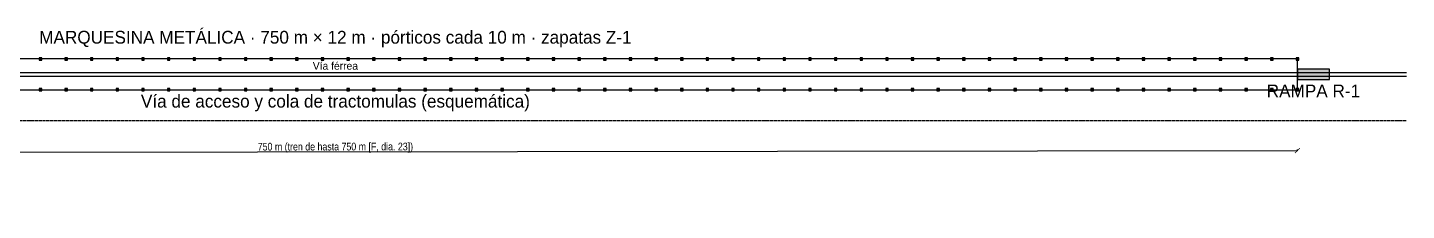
# Model space of a CAD drawing. Header units: metres. Extents: x -42 to 792, y -123 to 33.
# Drawn here: x 255 to 792, y -53 to 18 of the extents above; entities that cross this region are included whole.
import ezdxf
from ezdxf.enums import TextEntityAlignment as Align

# ---------------------------------------------------------------- set-up
doc = ezdxf.new("R2010")
doc.units = ezdxf.units.M
doc.linetypes.add('DASHED', pattern=[1.524, 1.27, -0.254])
for name, color, linetype in [('COTAS', 7, 'Continuous'), ('MARQUESINA', 5, 'Continuous'), ('RAMPA', 30, 'Continuous'), ('TEXTO', 7, 'Continuous'), ('VIA', 8, 'Continuous'), ('ZAPATAS', 3, 'Continuous')]:
    doc.layers.add(name, color=color, linetype=linetype)
doc.styles.add('OpenSansCondensed-Light', font='OpenSansCondensed-Light.ttf')
doc.dimstyles.new('EZDXF', dxfattribs={"dimtxt": 0.25, "dimasz": 0.175, "dimexe": 0.375, "dimexo": 0.125, "dimgap": 0.1, "dimtad": 1, "dimlfac": 100, "dimzin": 12, "dimdsep": 46, "dimtxsty": 'OpenSansCondensed-Light', "dimblk": 'ARCHTICK', "dimcen": 2.5, "dimazin": 3, "dimtfac": 0.5, "dimtmove": 2, "dimatfit": 3})

# ---------------------------------------------------------------- blocks, each defined once
blk = doc.blocks.new('_ARCHTICK')
at = {"color": 0, "linetype": 'BYBLOCK', "const_width": 0.15}
blk.add_lwpolyline([(-0.5, -0.5), (0.5, 0.5)], dxfattribs=at)

msp = doc.modelspace()

# ---------------------------------------------------------------- hatches: boundary and pattern name
at = {"layer": 'RAMPA'}
msp.add_hatch(color=30, dxfattribs=at).paths.add_polyline_path([(750, -2), (762.5, -2), (762.5, 2), (750, 2)])
at = {"layer": 'ZAPATAS'}
for points in [[(259.5, 5.5), (260.5, 5.5), (260.5, 6.5), (259.5, 6.5)], [(269.5, 5.5), (270.5, 5.5), (270.5, 6.5), (269.5, 6.5)], [(279.5, 5.5), (280.5, 5.5), (280.5, 6.5), (279.5, 6.5)], [(289.5, 5.5), (290.5, 5.5), (290.5, 6.5), (289.5, 6.5)], [(299.5, 5.5), (300.5, 5.5), (300.5, 6.5), (299.5, 6.5)], [(309.5, 5.5), (310.5, 5.5), (310.5, 6.5), (309.5, 6.5)], [(319.5, 5.5), (320.5, 5.5), (320.5, 6.5), (319.5, 6.5)], [(329.5, 5.5), (330.5, 5.5), (330.5, 6.5), (329.5, 6.5)], [(339.5, 5.5), (340.5, 5.5), (340.5, 6.5), (339.5, 6.5)], [(349.5, 5.5), (350.5, 5.5), (350.5, 6.5), (349.5, 6.5)], [(359.5, 5.5), (360.5, 5.5), (360.5, 6.5), (359.5, 6.5)], [(369.5, 5.5), (370.5, 5.5), (370.5, 6.5), (369.5, 6.5)], [(379.5, 5.5), (380.5, 5.5), (380.5, 6.5), (379.5, 6.5)], [(389.5, 5.5), (390.5, 5.5), (390.5, 6.5), (389.5, 6.5)], [(399.5, 5.5), (400.5, 5.5), (400.5, 6.5), (399.5, 6.5)], [(409.5, 5.5), (410.5, 5.5), (410.5, 6.5), (409.5, 6.5)], [(419.5, 5.5), (420.5, 5.5), (420.5, 6.5), (419.5, 6.5)], [(429.5, 5.5), (430.5, 5.5), (430.5, 6.5), (429.5, 6.5)], [(439.5, 5.5), (440.5, 5.5), (440.5, 6.5), (439.5, 6.5)], [(449.5, 5.5), (450.5, 5.5), (450.5, 6.5), (449.5, 6.5)], [(459.5, 5.5), (460.5, 5.5), (460.5, 6.5), (459.5, 6.5)], [(469.5, 5.5), (470.5, 5.5), (470.5, 6.5), (469.5, 6.5)], [(479.5, 5.5), (480.5, 5.5), (480.5, 6.5), (479.5, 6.5)], [(489.5, 5.5), (490.5, 5.5), (490.5, 6.5), (489.5, 6.5)], [(499.5, 5.5), (500.5, 5.5), (500.5, 6.5), (499.5, 6.5)], [(509.5, 5.5), (510.5, 5.5), (510.5, 6.5), (509.5, 6.5)], [(519.5, 5.5), (520.5, 5.5), (520.5, 6.5), (519.5, 6.5)], [(529.5, 5.5), (530.5, 5.5), (530.5, 6.5), (529.5, 6.5)], [(539.5, 5.5), (540.5, 5.5), (540.5, 6.5), (539.5, 6.5)], [(549.5, 5.5), (550.5, 5.5), (550.5, 6.5), (549.5, 6.5)], [(559.5, 5.5), (560.5, 5.5), (560.5, 6.5), (559.5, 6.5)], [(569.5, 5.5), (570.5, 5.5), (570.5, 6.5), (569.5, 6.5)], [(579.5, 5.5), (580.5, 5.5), (580.5, 6.5), (579.5, 6.5)], [(589.5, 5.5), (590.5, 5.5), (590.5, 6.5), (589.5, 6.5)], [(599.5, 5.5), (600.5, 5.5), (600.5, 6.5), (599.5, 6.5)], [(609.5, 5.5), (610.5, 5.5), (610.5, 6.5), (609.5, 6.5)], [(619.5, 5.5), (620.5, 5.5), (620.5, 6.5), (619.5, 6.5)], [(629.5, 5.5), (630.5, 5.5), (630.5, 6.5), (629.5, 6.5)], [(639.5, 5.5), (640.5, 5.5), (640.5, 6.5), (639.5, 6.5)], [(649.5, 5.5), (650.5, 5.5), (650.5, 6.5), (649.5, 6.5)], [(659.5, 5.5), (660.5, 5.5), (660.5, 6.5), (659.5, 6.5)], [(669.5, 5.5), (670.5, 5.5), (670.5, 6.5), (669.5, 6.5)], [(679.5, 5.5), (680.5, 5.5), (680.5, 6.5), (679.5, 6.5)], [(689.5, 5.5), (690.5, 5.5), (690.5, 6.5), (689.5, 6.5)], [(699.5, 5.5), (700.5, 5.5), (700.5, 6.5), (699.5, 6.5)], [(709.5, 5.5), (710.5, 5.5), (710.5, 6.5), (709.5, 6.5)], [(719.5, 5.5), (720.5, 5.5), (720.5, 6.5), (719.5, 6.5)], [(729.5, 5.5), (730.5, 5.5), (730.5, 6.5), (729.5, 6.5)], [(739.5, 5.5), (740.5, 5.5), (740.5, 6.5), (739.5, 6.5)], [(749.5, 5.5), (750.5, 5.5), (750.5, 6.5), (749.5, 6.5)], [(259.5, -6.5), (260.5, -6.5), (260.5, -5.5), (259.5, -5.5)], [(269.5, -6.5), (270.5, -6.5), (270.5, -5.5), (269.5, -5.5)], [(279.5, -6.5), (280.5, -6.5), (280.5, -5.5), (279.5, -5.5)], [(289.5, -6.5), (290.5, -6.5), (290.5, -5.5), (289.5, -5.5)], [(299.5, -6.5), (300.5, -6.5), (300.5, -5.5), (299.5, -5.5)], [(309.5, -6.5), (310.5, -6.5), (310.5, -5.5), (309.5, -5.5)], [(319.5, -6.5), (320.5, -6.5), (320.5, -5.5), (319.5, -5.5)], [(329.5, -6.5), (330.5, -6.5), (330.5, -5.5), (329.5, -5.5)], [(339.5, -6.5), (340.5, -6.5), (340.5, -5.5), (339.5, -5.5)], [(349.5, -6.5), (350.5, -6.5), (350.5, -5.5), (349.5, -5.5)], [(359.5, -6.5), (360.5, -6.5), (360.5, -5.5), (359.5, -5.5)], [(369.5, -6.5), (370.5, -6.5), (370.5, -5.5), (369.5, -5.5)], [(379.5, -6.5), (380.5, -6.5), (380.5, -5.5), (379.5, -5.5)], [(389.5, -6.5), (390.5, -6.5), (390.5, -5.5), (389.5, -5.5)], [(399.5, -6.5), (400.5, -6.5), (400.5, -5.5), (399.5, -5.5)], [(409.5, -6.5), (410.5, -6.5), (410.5, -5.5), (409.5, -5.5)], [(419.5, -6.5), (420.5, -6.5), (420.5, -5.5), (419.5, -5.5)], [(429.5, -6.5), (430.5, -6.5), (430.5, -5.5), (429.5, -5.5)], [(439.5, -6.5), (440.5, -6.5), (440.5, -5.5), (439.5, -5.5)], [(449.5, -6.5), (450.5, -6.5), (450.5, -5.5), (449.5, -5.5)], [(459.5, -6.5), (460.5, -6.5), (460.5, -5.5), (459.5, -5.5)], [(469.5, -6.5), (470.5, -6.5), (470.5, -5.5), (469.5, -5.5)], [(479.5, -6.5), (480.5, -6.5), (480.5, -5.5), (479.5, -5.5)], [(489.5, -6.5), (490.5, -6.5), (490.5, -5.5), (489.5, -5.5)], [(499.5, -6.5), (500.5, -6.5), (500.5, -5.5), (499.5, -5.5)], [(509.5, -6.5), (510.5, -6.5), (510.5, -5.5), (509.5, -5.5)], [(519.5, -6.5), (520.5, -6.5), (520.5, -5.5), (519.5, -5.5)], [(529.5, -6.5), (530.5, -6.5), (530.5, -5.5), (529.5, -5.5)], [(539.5, -6.5), (540.5, -6.5), (540.5, -5.5), (539.5, -5.5)], [(549.5, -6.5), (550.5, -6.5), (550.5, -5.5), (549.5, -5.5)], [(559.5, -6.5), (560.5, -6.5), (560.5, -5.5), (559.5, -5.5)], [(569.5, -6.5), (570.5, -6.5), (570.5, -5.5), (569.5, -5.5)], [(579.5, -6.5), (580.5, -6.5), (580.5, -5.5), (579.5, -5.5)], [(589.5, -6.5), (590.5, -6.5), (590.5, -5.5), (589.5, -5.5)], [(599.5, -6.5), (600.5, -6.5), (600.5, -5.5), (599.5, -5.5)], [(609.5, -6.5), (610.5, -6.5), (610.5, -5.5), (609.5, -5.5)], [(619.5, -6.5), (620.5, -6.5), (620.5, -5.5), (619.5, -5.5)], [(629.5, -6.5), (630.5, -6.5), (630.5, -5.5), (629.5, -5.5)], [(639.5, -6.5), (640.5, -6.5), (640.5, -5.5), (639.5, -5.5)], [(649.5, -6.5), (650.5, -6.5), (650.5, -5.5), (649.5, -5.5)], [(659.5, -6.5), (660.5, -6.5), (660.5, -5.5), (659.5, -5.5)], [(669.5, -6.5), (670.5, -6.5), (670.5, -5.5), (669.5, -5.5)], [(679.5, -6.5), (680.5, -6.5), (680.5, -5.5), (679.5, -5.5)], [(689.5, -6.5), (690.5, -6.5), (690.5, -5.5), (689.5, -5.5)], [(699.5, -6.5), (700.5, -6.5), (700.5, -5.5), (699.5, -5.5)], [(709.5, -6.5), (710.5, -6.5), (710.5, -5.5), (709.5, -5.5)], [(719.5, -6.5), (720.5, -6.5), (720.5, -5.5), (719.5, -5.5)], [(729.5, -6.5), (730.5, -6.5), (730.5, -5.5), (729.5, -5.5)], [(739.5, -6.5), (740.5, -6.5), (740.5, -5.5), (739.5, -5.5)], [(749.5, -6.5), (750.5, -6.5), (750.5, -5.5), (749.5, -5.5)]]:
    msp.add_hatch(color=3, dxfattribs=at).paths.add_polyline_path(points)

# ---------------------------------------------------------------- linework, layer by layer
at = {"layer": 'MARQUESINA'}
msp.add_lwpolyline([(0, -6), (750, -6), (750, 6), (0, 6)], close=True, dxfattribs=at)
at = {"layer": 'RAMPA'}
msp.add_lwpolyline([(750, -2), (762.5, -2), (762.5, 2), (750, 2)], close=True, dxfattribs=at)
at = {"layer": 'VIA', "linetype": 'CONTINUOUS'}
for p, q in [((-42.5, 0.72), (792.5, 0.72)), ((-42.5, -0.72), (792.5, -0.72))]:
    msp.add_line(p, q, dxfattribs=at)
at = {"layer": 'VIA', "linetype": 'DASHED'}
msp.add_line((-42.5, -18), (792.5, -18), dxfattribs=at)
at = {"layer": 'ZAPATAS'}
for points in [[(259.5, 5.5), (260.5, 5.5), (260.5, 6.5), (259.5, 6.5)], [(269.5, 5.5), (270.5, 5.5), (270.5, 6.5), (269.5, 6.5)], [(279.5, 5.5), (280.5, 5.5), (280.5, 6.5), (279.5, 6.5)], [(289.5, 5.5), (290.5, 5.5), (290.5, 6.5), (289.5, 6.5)], [(299.5, 5.5), (300.5, 5.5), (300.5, 6.5), (299.5, 6.5)], [(309.5, 5.5), (310.5, 5.5), (310.5, 6.5), (309.5, 6.5)], [(319.5, 5.5), (320.5, 5.5), (320.5, 6.5), (319.5, 6.5)], [(329.5, 5.5), (330.5, 5.5), (330.5, 6.5), (329.5, 6.5)], [(339.5, 5.5), (340.5, 5.5), (340.5, 6.5), (339.5, 6.5)], [(349.5, 5.5), (350.5, 5.5), (350.5, 6.5), (349.5, 6.5)], [(359.5, 5.5), (360.5, 5.5), (360.5, 6.5), (359.5, 6.5)], [(369.5, 5.5), (370.5, 5.5), (370.5, 6.5), (369.5, 6.5)], [(379.5, 5.5), (380.5, 5.5), (380.5, 6.5), (379.5, 6.5)], [(389.5, 5.5), (390.5, 5.5), (390.5, 6.5), (389.5, 6.5)], [(399.5, 5.5), (400.5, 5.5), (400.5, 6.5), (399.5, 6.5)], [(409.5, 5.5), (410.5, 5.5), (410.5, 6.5), (409.5, 6.5)], [(419.5, 5.5), (420.5, 5.5), (420.5, 6.5), (419.5, 6.5)], [(429.5, 5.5), (430.5, 5.5), (430.5, 6.5), (429.5, 6.5)], [(439.5, 5.5), (440.5, 5.5), (440.5, 6.5), (439.5, 6.5)], [(449.5, 5.5), (450.5, 5.5), (450.5, 6.5), (449.5, 6.5)], [(459.5, 5.5), (460.5, 5.5), (460.5, 6.5), (459.5, 6.5)], [(469.5, 5.5), (470.5, 5.5), (470.5, 6.5), (469.5, 6.5)], [(479.5, 5.5), (480.5, 5.5), (480.5, 6.5), (479.5, 6.5)], [(489.5, 5.5), (490.5, 5.5), (490.5, 6.5), (489.5, 6.5)], [(499.5, 5.5), (500.5, 5.5), (500.5, 6.5), (499.5, 6.5)], [(509.5, 5.5), (510.5, 5.5), (510.5, 6.5), (509.5, 6.5)], [(519.5, 5.5), (520.5, 5.5), (520.5, 6.5), (519.5, 6.5)], [(529.5, 5.5), (530.5, 5.5), (530.5, 6.5), (529.5, 6.5)], [(539.5, 5.5), (540.5, 5.5), (540.5, 6.5), (539.5, 6.5)], [(549.5, 5.5), (550.5, 5.5), (550.5, 6.5), (549.5, 6.5)], [(559.5, 5.5), (560.5, 5.5), (560.5, 6.5), (559.5, 6.5)], [(569.5, 5.5), (570.5, 5.5), (570.5, 6.5), (569.5, 6.5)], [(579.5, 5.5), (580.5, 5.5), (580.5, 6.5), (579.5, 6.5)], [(589.5, 5.5), (590.5, 5.5), (590.5, 6.5), (589.5, 6.5)], [(599.5, 5.5), (600.5, 5.5), (600.5, 6.5), (599.5, 6.5)], [(609.5, 5.5), (610.5, 5.5), (610.5, 6.5), (609.5, 6.5)], [(619.5, 5.5), (620.5, 5.5), (620.5, 6.5), (619.5, 6.5)], [(629.5, 5.5), (630.5, 5.5), (630.5, 6.5), (629.5, 6.5)], [(639.5, 5.5), (640.5, 5.5), (640.5, 6.5), (639.5, 6.5)], [(649.5, 5.5), (650.5, 5.5), (650.5, 6.5), (649.5, 6.5)], [(659.5, 5.5), (660.5, 5.5), (660.5, 6.5), (659.5, 6.5)], [(669.5, 5.5), (670.5, 5.5), (670.5, 6.5), (669.5, 6.5)], [(679.5, 5.5), (680.5, 5.5), (680.5, 6.5), (679.5, 6.5)], [(689.5, 5.5), (690.5, 5.5), (690.5, 6.5), (689.5, 6.5)], [(699.5, 5.5), (700.5, 5.5), (700.5, 6.5), (699.5, 6.5)], [(709.5, 5.5), (710.5, 5.5), (710.5, 6.5), (709.5, 6.5)], [(719.5, 5.5), (720.5, 5.5), (720.5, 6.5), (719.5, 6.5)], [(729.5, 5.5), (730.5, 5.5), (730.5, 6.5), (729.5, 6.5)], [(739.5, 5.5), (740.5, 5.5), (740.5, 6.5), (739.5, 6.5)], [(749.5, 5.5), (750.5, 5.5), (750.5, 6.5), (749.5, 6.5)], [(259.5, -6.5), (260.5, -6.5), (260.5, -5.5), (259.5, -5.5)], [(269.5, -6.5), (270.5, -6.5), (270.5, -5.5), (269.5, -5.5)], [(279.5, -6.5), (280.5, -6.5), (280.5, -5.5), (279.5, -5.5)], [(289.5, -6.5), (290.5, -6.5), (290.5, -5.5), (289.5, -5.5)], [(299.5, -6.5), (300.5, -6.5), (300.5, -5.5), (299.5, -5.5)], [(309.5, -6.5), (310.5, -6.5), (310.5, -5.5), (309.5, -5.5)], [(319.5, -6.5), (320.5, -6.5), (320.5, -5.5), (319.5, -5.5)], [(329.5, -6.5), (330.5, -6.5), (330.5, -5.5), (329.5, -5.5)], [(339.5, -6.5), (340.5, -6.5), (340.5, -5.5), (339.5, -5.5)], [(349.5, -6.5), (350.5, -6.5), (350.5, -5.5), (349.5, -5.5)], [(359.5, -6.5), (360.5, -6.5), (360.5, -5.5), (359.5, -5.5)], [(369.5, -6.5), (370.5, -6.5), (370.5, -5.5), (369.5, -5.5)], [(379.5, -6.5), (380.5, -6.5), (380.5, -5.5), (379.5, -5.5)], [(389.5, -6.5), (390.5, -6.5), (390.5, -5.5), (389.5, -5.5)], [(399.5, -6.5), (400.5, -6.5), (400.5, -5.5), (399.5, -5.5)], [(409.5, -6.5), (410.5, -6.5), (410.5, -5.5), (409.5, -5.5)], [(419.5, -6.5), (420.5, -6.5), (420.5, -5.5), (419.5, -5.5)], [(429.5, -6.5), (430.5, -6.5), (430.5, -5.5), (429.5, -5.5)], [(439.5, -6.5), (440.5, -6.5), (440.5, -5.5), (439.5, -5.5)], [(449.5, -6.5), (450.5, -6.5), (450.5, -5.5), (449.5, -5.5)], [(459.5, -6.5), (460.5, -6.5), (460.5, -5.5), (459.5, -5.5)], [(469.5, -6.5), (470.5, -6.5), (470.5, -5.5), (469.5, -5.5)], [(479.5, -6.5), (480.5, -6.5), (480.5, -5.5), (479.5, -5.5)], [(489.5, -6.5), (490.5, -6.5), (490.5, -5.5), (489.5, -5.5)], [(499.5, -6.5), (500.5, -6.5), (500.5, -5.5), (499.5, -5.5)], [(509.5, -6.5), (510.5, -6.5), (510.5, -5.5), (509.5, -5.5)], [(519.5, -6.5), (520.5, -6.5), (520.5, -5.5), (519.5, -5.5)], [(529.5, -6.5), (530.5, -6.5), (530.5, -5.5), (529.5, -5.5)], [(539.5, -6.5), (540.5, -6.5), (540.5, -5.5), (539.5, -5.5)], [(549.5, -6.5), (550.5, -6.5), (550.5, -5.5), (549.5, -5.5)], [(559.5, -6.5), (560.5, -6.5), (560.5, -5.5), (559.5, -5.5)], [(569.5, -6.5), (570.5, -6.5), (570.5, -5.5), (569.5, -5.5)], [(579.5, -6.5), (580.5, -6.5), (580.5, -5.5), (579.5, -5.5)], [(589.5, -6.5), (590.5, -6.5), (590.5, -5.5), (589.5, -5.5)], [(599.5, -6.5), (600.5, -6.5), (600.5, -5.5), (599.5, -5.5)], [(609.5, -6.5), (610.5, -6.5), (610.5, -5.5), (609.5, -5.5)], [(619.5, -6.5), (620.5, -6.5), (620.5, -5.5), (619.5, -5.5)], [(629.5, -6.5), (630.5, -6.5), (630.5, -5.5), (629.5, -5.5)], [(639.5, -6.5), (640.5, -6.5), (640.5, -5.5), (639.5, -5.5)], [(649.5, -6.5), (650.5, -6.5), (650.5, -5.5), (649.5, -5.5)], [(659.5, -6.5), (660.5, -6.5), (660.5, -5.5), (659.5, -5.5)], [(669.5, -6.5), (670.5, -6.5), (670.5, -5.5), (669.5, -5.5)], [(679.5, -6.5), (680.5, -6.5), (680.5, -5.5), (679.5, -5.5)], [(689.5, -6.5), (690.5, -6.5), (690.5, -5.5), (689.5, -5.5)], [(699.5, -6.5), (700.5, -6.5), (700.5, -5.5), (699.5, -5.5)], [(709.5, -6.5), (710.5, -6.5), (710.5, -5.5), (709.5, -5.5)], [(719.5, -6.5), (720.5, -6.5), (720.5, -5.5), (719.5, -5.5)], [(729.5, -6.5), (730.5, -6.5), (730.5, -5.5), (729.5, -5.5)], [(739.5, -6.5), (740.5, -6.5), (740.5, -5.5), (739.5, -5.5)], [(749.5, -6.5), (750.5, -6.5), (750.5, -5.5), (749.5, -5.5)]]:
    msp.add_lwpolyline(points, close=True, dxfattribs=at)

# ---------------------------------------------------------------- texts
at = {"layer": 'TEXTO'}
for s, height, p in [('MARQUESINA METÁLICA · 750 m × 12 m · pórticos cada 10 m · zapatas Z-1', 5, (375, 12)), ('Vía férrea', 3, (375, 1.8)), ('RAMPA R-1', 5, (756.25, -9)), ('Vía de acceso y cola de tractomulas (esquemática)', 5, (375, -13))]:
    msp.add_text(s, height=height, dxfattribs=at).set_placement(p, align=Align.CENTER)

# ---------------------------------------------------------------- dimensions: what is measured, and where the dimension line sits
at = {"layer": 'COTAS'}
msp.add_linear_dim(base=(-0.00027, -30.8), p1=(0, -31), p2=(750, -30), angle=0.0763943, text='750 m (tren de hasta 750 m [F, dia. 23])', dimstyle='EZDXF', override={"dimtxt": 3, "dimasz": 2}, dxfattribs=at).render()

doc.saveas('drawing.dxf')
